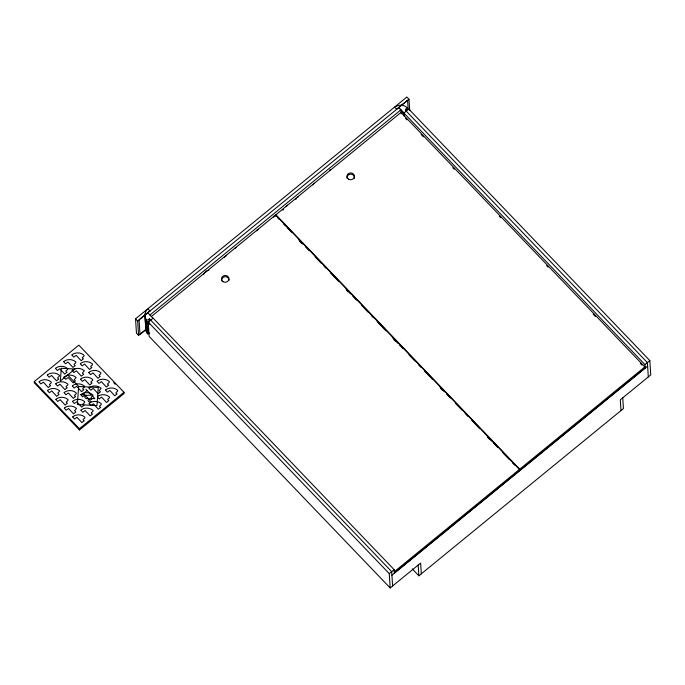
<?xml version="1.0" encoding="UTF-8"?>
<svg xmlns="http://www.w3.org/2000/svg" width="685" height="685" viewBox="0 0 685 685"><rect width="100%" height="100%" fill="white"/><g stroke="black" fill="none" stroke-linecap="round" stroke-linejoin="round"><path stroke-width="1.03" d="M78.664 386.46L77.362 404.552L96.97 405.563L98.272 387.47L78.664 386.46L67.678 374.995M148.208 313.268L147.78 312.814L148.268 312.411M145.057 317.72A9.076 8.366 -3.7 0 0 146.932 322.806L149.116 321.744C149.116 314.072 151.462 322.9 146.847 321.548A9.076 8.366 -3.7 0 1 144.98 316.47M398.379 107.93L399.304 107.982M329.588 170.308L330.487 169.435L330.119 170.531M273.632 217.213L274.531 215.45M295.843 199.412L296.331 198.47M149.133 321.633L149.724 321.359M203.513 274.437L205.894 271.166L208.839 270.301M286.073 206.716L287.503 205.14M312.857 184.822L314.287 183.246M223.978 257.62L226.649 255.411M34.25 381.605L78.843 345.146L123.994 392.274L124.079 393.524L79.486 429.983L34.327 382.855L34.25 381.605L79.4 428.724L79.486 429.983M146.042 329.322L138.593 335.41L136.461 333.175L135.536 318.85L406.847 97.039L408.979 99.265L409.707 110.525M150.066 310.759L139.055 319.758L140.005 334.451L146.29 329.305M396.564 109.232L407.575 100.233L408.183 109.669M138.593 335.41L137.668 321.077L408.979 99.265M149.912 315.04L401.008 109.763L401.273 113.856M151.282 316.598L275.593 214.97L519.427 469.43L519.504 470.681L394.372 572.985M275.875 214.748L401.008 112.443L644.833 366.903L644.919 368.153L519.787 470.458L519.701 469.199L275.875 214.748L275.952 215.998M256.687 230.836L258.493 229.355M148.953 319.236L146.77 320.297A9.076 8.366 -3.7 0 1 147.558 309.269L148.328 309.252L150.006 310.99M648.31 376.921L647.385 362.596L405.255 110.097L407.087 107.571A9.076 8.366 -3.7 0 0 395.091 106.903L394.98 107.605L396.649 109.352M421.318 573.816L420.624 563.07L390.176 587.961L149.15 336.429L148.225 322.104L153.106 318.114L394.123 569.646L394.354 573.225M404.124 116.125L403.919 113.059L408.799 109.069L649.825 360.601L650.75 374.926L620.302 399.817L620.995 410.572M149.193 323.003L147.061 324.108A9.076 8.366 -3.7 0 1 145.143 318.979M149.279 324.253L147.095 325.306A9.076 8.366 -3.7 0 1 145.22 320.229M149.844 333.038L147.66 334.092A9.076 8.366 -3.7 0 1 145.785 329.014M87.158 390.536L81.969 394.774L84.923 394.688M79.4 428.724L123.994 392.274M390.176 587.961L389.251 573.628L394.123 569.646M645.176 368.17L644.945 364.583L649.825 360.601M394.295 571.727L519.427 469.43M519.701 469.199L644.833 366.903M391.914 575.22L647.616 366.175M412.224 568.867L418.877 575.811L623.436 408.577L622.742 397.831M147.994 326.617L147.172 326.565A9.076 8.366 -3.7 0 1 145.297 321.488M148.08 327.875L147.309 327.867A9.076 8.366 -3.7 0 1 145.383 322.738M148.097 329.177L147.386 329.125A9.076 8.366 -3.7 0 1 145.46 323.996M148.243 330.384L147.421 330.324A9.076 8.366 -3.7 0 1 145.545 325.247M148.32 331.634L147.498 331.583A9.076 8.366 -3.7 0 1 145.802 324.87M148.405 332.893L147.635 332.884A9.076 8.366 -3.7 0 1 145.708 327.755M282.811 210.175L283.658 209.619M297.299 197.494L298.309 196.852M234.681 248.321L236.162 247.516M87.826 398.173L86.473 398.661L85.24 398.062L84.76 396.915L85.24 395.827L86.558 395.288L91.644 395.211L89.238 392.702M91.062 401.547L89.709 402.044L88.476 401.444L87.997 400.288L88.476 399.201L89.795 398.661L94.872 398.584L92.466 396.076M398.875 107.528L404.064 112.939L404.141 114.198L400.066 109.942M403.919 113.059L644.945 364.583M423.501 136.829L421.112 134.594M405.52 118.325L407.001 119.866M452.811 167.671L454.283 169.212M499.356 216.254L500.838 217.796M546.647 265.6L548.12 267.141M593.193 314.184L595.411 316.496M640.484 363.529L641.965 365.071M277.434 217.539L278.906 219.08M283.342 223.712L285.559 226.024M287.041 227.566L291.467 232.189M298.857 239.904L303.292 244.528M305.51 246.84L309.2 250.693M315.117 256.866L321.025 263.031M323.979 266.123L326.197 268.434M330.632 273.058L338.758 281.544M346.148 289.25L350.583 293.874M352.801 296.194L356.491 300.047M361.663 305.442L368.316 312.386M371.27 315.468L373.488 317.78M377.178 321.633L386.049 330.889M392.693 337.833L397.874 343.228M399.346 344.769L403.045 348.622M408.954 354.796L414.862 360.961M418.561 364.814L420.778 367.134M424.469 370.987L432.595 379.464M439.984 387.179L444.419 391.803M446.637 394.115L450.328 397.976M455.499 403.371L462.152 410.315M465.106 413.397L468.06 416.48M471.76 420.333L479.885 428.819M487.275 436.525L491.71 441.157M493.183 442.698L497.618 447.322M502.79 452.725L509.443 459.661M512.397 462.743L514.615 465.055M299.319 240.897L301.537 243.218M346.61 290.252L348.083 291.793M393.892 339.597L395.373 341.139M440.446 388.181L442.664 390.493M487.737 437.527L489.21 439.068M147.772 312.814L152.96 318.225M149.878 319.287L391.683 571.632L392.616 585.966M148.225 322.104L389.251 573.628M135.536 318.85L137.668 321.077M113.71 382.709L115.191 384.251M85.908 389.226L88.408 391.837M405.631 109.386L405.717 110.645L407.173 109.42L407.113 108.769A9.076 8.366 -3.7 0 0 406.684 108.401M418.184 565.065L418.877 575.811M275.593 214.97L275.678 216.229M347.089 178.28A3.708 3.416 -3.7 0 1 350.968 174.17A3.708 3.416 -3.7 0 1 354.231 178.648M221.683 280.807A3.708 3.416 -3.7 0 1 225.074 276.706A3.708 3.416 -3.7 0 1 229.013 280.302M39.131 381.845L40.894 383.934L43.352 382.179L48.31 387.522L50.613 385.638C47.368 384.225 51.897 383.686 51.281 382.093A9.076 8.366 -3.7 0 0 39.336 381.476L39.131 381.845M47.334 375.132L49.097 377.221L51.555 375.466L56.512 380.809L58.816 378.933C55.579 377.521 60.1 376.973 59.492 375.38A9.076 8.366 -3.7 0 0 47.548 374.763L47.334 375.132M47.539 390.621L49.303 392.702L51.76 390.947L56.718 396.298L59.013 394.414L57.797 393.139L59.741 390.921A9.076 8.366 -3.7 0 0 47.744 390.253L47.539 390.621M55.545 368.427L57.309 370.508L59.766 368.761L64.724 374.104L67.019 372.22C63.782 370.808 68.303 370.268 67.695 368.676A9.076 8.366 -3.7 0 0 55.75 368.059L55.553 368.359M55.742 383.908L57.506 385.998L59.963 384.242L64.921 389.585L67.224 387.701C63.97 386.297 68.526 385.749 67.901 384.157A9.076 8.366 -3.7 0 0 55.956 383.54L55.742 383.908M55.947 399.398L57.711 401.478L60.169 399.723L65.126 405.066L67.421 403.191C64.193 401.778 68.705 401.23 68.098 399.638A9.076 8.366 -3.7 0 0 56.153 399.03L55.947 399.398M63.748 361.714L65.512 363.803L67.969 362.048L72.927 367.391L75.23 365.516C72.002 364.103 76.497 363.555 75.898 361.963A9.076 8.366 -3.7 0 0 63.962 361.346L63.748 361.714M63.953 377.204L65.717 379.284L68.175 377.529L73.132 382.872L75.427 380.997L74.211 379.721L76.155 377.503A9.076 8.366 -3.7 0 0 64.159 376.836L63.962 377.127M64.15 392.685L65.914 394.765L68.372 393.019L73.329 398.362L75.633 396.478C72.387 395.065 76.925 394.526 76.3 392.933A9.076 8.366 -3.7 0 0 64.364 392.317L64.15 392.685M64.356 408.166L66.12 410.255L68.577 408.5L73.535 413.843L75.829 411.959L74.614 410.692L76.557 408.466A9.076 8.366 -3.7 0 0 64.561 407.798L64.356 408.166M71.959 355.01L73.723 357.091L76.181 355.335L81.138 360.687L83.433 358.803C80.196 357.39 84.726 356.851 84.109 355.25A9.076 8.366 -3.7 0 0 72.165 354.642L71.959 355.01M72.156 370.491L73.92 372.58L76.377 370.825L81.335 376.168L83.639 374.284L82.414 373.017L84.358 370.791A9.076 8.366 -3.7 0 0 72.37 370.123L72.156 370.491M72.362 385.972L74.126 388.061L76.583 386.306L81.541 391.649L83.835 389.774C80.599 388.361 85.12 387.813 84.512 386.22A9.076 8.366 -3.7 0 0 72.567 385.604L72.37 385.903M72.559 401.461L74.322 403.542L76.78 401.787L81.738 407.13L84.041 405.255C80.796 403.842 85.325 403.302 84.709 401.701A9.076 8.366 -3.7 0 0 72.773 401.093L72.559 401.461M72.764 416.942L74.528 419.023L76.977 417.276L81.943 422.619L84.238 420.736C81.01 419.323 85.514 418.783 84.914 417.191A9.076 8.366 -3.7 0 0 72.97 416.574L72.764 416.942M80.368 363.786L82.132 365.867L84.589 364.112L89.547 369.455L91.841 367.58C88.605 366.167 93.134 365.627 92.518 364.026A9.076 8.366 -3.7 0 0 80.573 363.41L80.368 363.786M80.565 379.267L82.328 381.348L84.786 379.593L89.744 384.944L92.047 383.061C88.81 381.648 93.314 381.108 92.715 379.507A9.076 8.366 -3.7 0 0 80.779 378.899L80.565 379.267M80.77 394.748L82.534 396.838L84.983 395.082L89.949 400.425L92.244 398.542C88.981 397.103 93.554 396.598 92.92 394.997A9.076 8.366 -3.7 0 0 80.976 394.38L80.779 394.68M80.967 410.229L82.731 412.319L85.188 410.563L90.146 415.906L92.449 414.031C89.204 412.618 93.742 412.07 93.117 410.478A9.076 8.366 -3.7 0 0 81.181 409.861L80.967 410.229M88.776 372.554L90.54 374.644L92.989 372.888L97.955 378.231L100.25 376.348C97.005 374.935 101.543 374.395 100.926 372.803A9.076 8.366 -3.7 0 0 88.981 372.186L88.776 372.554M88.973 388.044L90.737 390.125L93.194 388.369L98.152 393.712L100.455 391.837L99.231 390.561L101.174 388.344A9.076 8.366 -3.7 0 0 89.187 387.676L88.981 387.967M89.178 403.525L90.942 405.606L93.391 403.85L98.357 409.202L100.652 407.318C97.416 405.905 101.928 405.366 101.329 403.773A9.076 8.366 -3.7 0 0 89.384 403.157L89.178 403.525M97.184 381.331L98.94 383.412L101.397 381.665L106.363 387.008L108.658 385.124C105.413 383.711 109.951 383.172 109.335 381.579A9.076 8.366 -3.7 0 0 97.39 380.963L97.184 381.331M97.381 396.812L99.145 398.901L101.603 397.146L106.56 402.489L108.864 400.605C105.627 399.201 110.131 398.653 109.531 397.06A9.076 8.366 -3.7 0 0 97.587 396.444L97.39 396.743M105.593 390.108L107.348 392.188L109.805 390.433L114.772 395.776L117.066 393.901C113.821 392.488 118.359 391.948 117.743 390.347A9.076 8.366 -3.7 0 0 105.798 389.739L105.593 390.108M61.273 368.307L60.366 380.98L74.999 369.018L61.273 368.307M348.579 179.187A3.708 3.416 -3.7 0 0 354.342 176.516A3.708 3.416 -3.7 0 0 349.007 173.279A3.708 3.416 -3.7 0 0 348.579 179.187M223.173 281.715A3.708 3.416 -3.7 0 0 228.927 279.052A3.708 3.416 -3.7 0 0 223.593 275.807A3.708 3.416 -3.7 0 0 223.173 281.715"/></g></svg>
